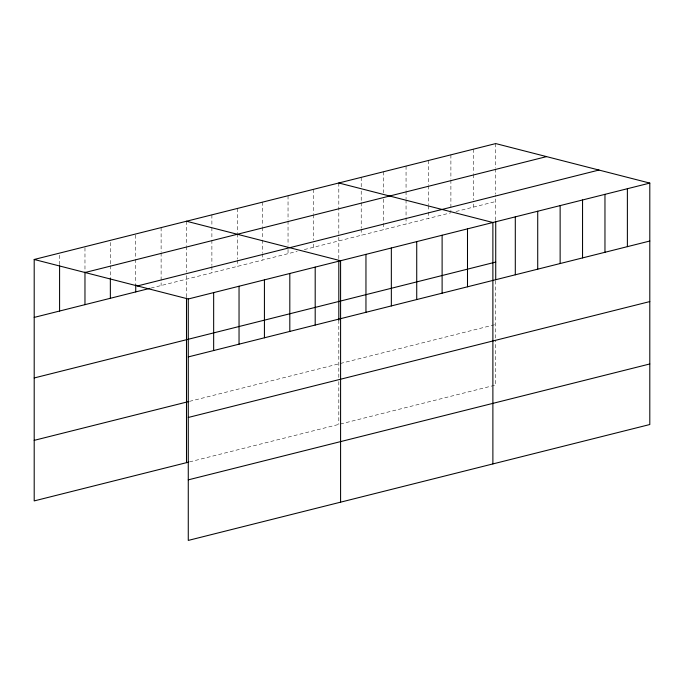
<?xml version="1.0" encoding="UTF-8"?>
<svg xmlns="http://www.w3.org/2000/svg" width="684" height="684" viewBox="0 0 684 684"><rect width="100%" height="100%" fill="white"/><g stroke="black" fill="none" stroke-linecap="round" stroke-linejoin="round"><path stroke-width="0.51" stroke-dasharray="3.42 2.56" d="M186.501 296.916L186.501 272.839M338.811 258.663L338.811 234.595M495.729 220.308L495.729 195.197M150.967 288.084L297.181 251.37M304.286 249.583L450.893 212.775M455.989 211.493L495.729 201.515M189.553 401.346L495.729 324.455M189.553 461.897L495.729 385.015L495.729 340.119M495.729 143.58L495.729 167.811M495.729 168.862L495.729 194.136M495.729 280.782L495.729 339.076M473.311 149.206L473.311 173.437M473.311 174.488L473.311 199.771M473.311 203.986L473.311 207.141M450.893 154.84L450.893 179.063M450.893 180.123L450.893 210.663M428.475 160.466L428.475 184.697M428.475 185.749L428.475 204.704M428.475 205.764L428.475 211.031M428.475 212.083L428.475 218.401M406.057 166.101L406.057 190.323M406.057 191.375L406.057 198.753M406.057 199.805L406.057 216.657M406.057 217.709L406.057 224.027M383.638 171.727L383.638 192.794M383.638 199.112L383.638 222.283M383.638 223.343L383.638 229.662M361.22 177.353L361.22 186.835M361.22 191.05L361.22 201.583M361.22 202.635L361.22 227.917M361.22 228.969L361.22 235.287M338.811 182.987L338.811 233.543M338.811 320.189L338.811 377.44M338.811 381.612L338.811 424.422M313.426 189.357L313.426 213.588M313.426 214.639L313.426 239.922M313.426 244.128L313.426 247.292M288.041 195.735L288.041 219.957M288.041 221.017L288.041 245.24M288.041 249.455L288.041 253.67M262.656 202.105L262.656 226.336M262.656 227.387L262.656 238.972M262.656 240.024L262.656 252.67M262.656 253.721L262.656 260.04M237.271 208.483L237.271 232.705M237.271 233.766L237.271 259.039M237.271 260.091L237.271 266.418M211.886 214.853L211.886 226.447M211.886 227.498L211.886 239.084M211.886 240.135L211.886 265.418M211.886 266.469L211.886 272.788M186.501 221.231L186.501 245.453M186.501 246.514L186.501 271.787M161.116 227.61L161.116 251.832M161.116 252.883L161.116 285.536M135.74 235.031L135.74 258.21M135.74 259.262L135.74 283.484M110.355 242.461L110.355 264.58M110.355 265.631L110.355 278.277M84.97 247.779L84.97 270.958M59.585 255.209L59.585 264.691"/><path stroke-width="1.03" d="M34.2 259.475L188.271 298.985L188.271 540.42L649.8 424.525L649.8 183.09L495.729 143.58L34.2 259.475L34.2 500.91L188.536 462.153M186.501 297.959L186.501 462.666M338.811 260.758L338.811 320.189M495.729 221.351L495.729 279.747M85.047 272.514L546.567 156.619M137.433 285.946L598.953 170.051M34.2 317.41L149.95 288.34M188.271 298.985L649.8 183.09M34.2 377.961L495.729 262.066M188.271 356.92L649.8 241.024M34.2 440.351L188.536 401.602M188.271 417.471L649.8 301.576M188.271 479.86L649.8 363.965M338.811 182.987L492.882 222.497L492.882 463.932M186.501 221.231L340.581 260.741L340.581 502.176M627.382 188.716L627.382 246.65M604.964 194.35L604.964 252.276M582.546 199.976L582.546 257.911M560.136 205.61L560.136 263.537M537.718 211.236L537.718 269.171M515.3 216.862L515.3 274.797M467.497 228.866L467.497 286.801M442.112 235.245L442.112 293.171M416.727 241.614L416.727 299.549M391.342 247.993L391.342 305.928M365.957 254.362L365.957 312.297M315.196 267.111L315.196 325.045M289.811 273.489L289.811 331.424M264.426 279.867L264.426 337.793M239.041 286.237L239.041 344.172M213.656 292.615L213.656 350.541M135.74 284.535L135.74 291.914M110.355 278.277L110.355 298.284M84.97 272.01L84.97 304.662M59.585 265.743L59.585 311.032"/></g></svg>
